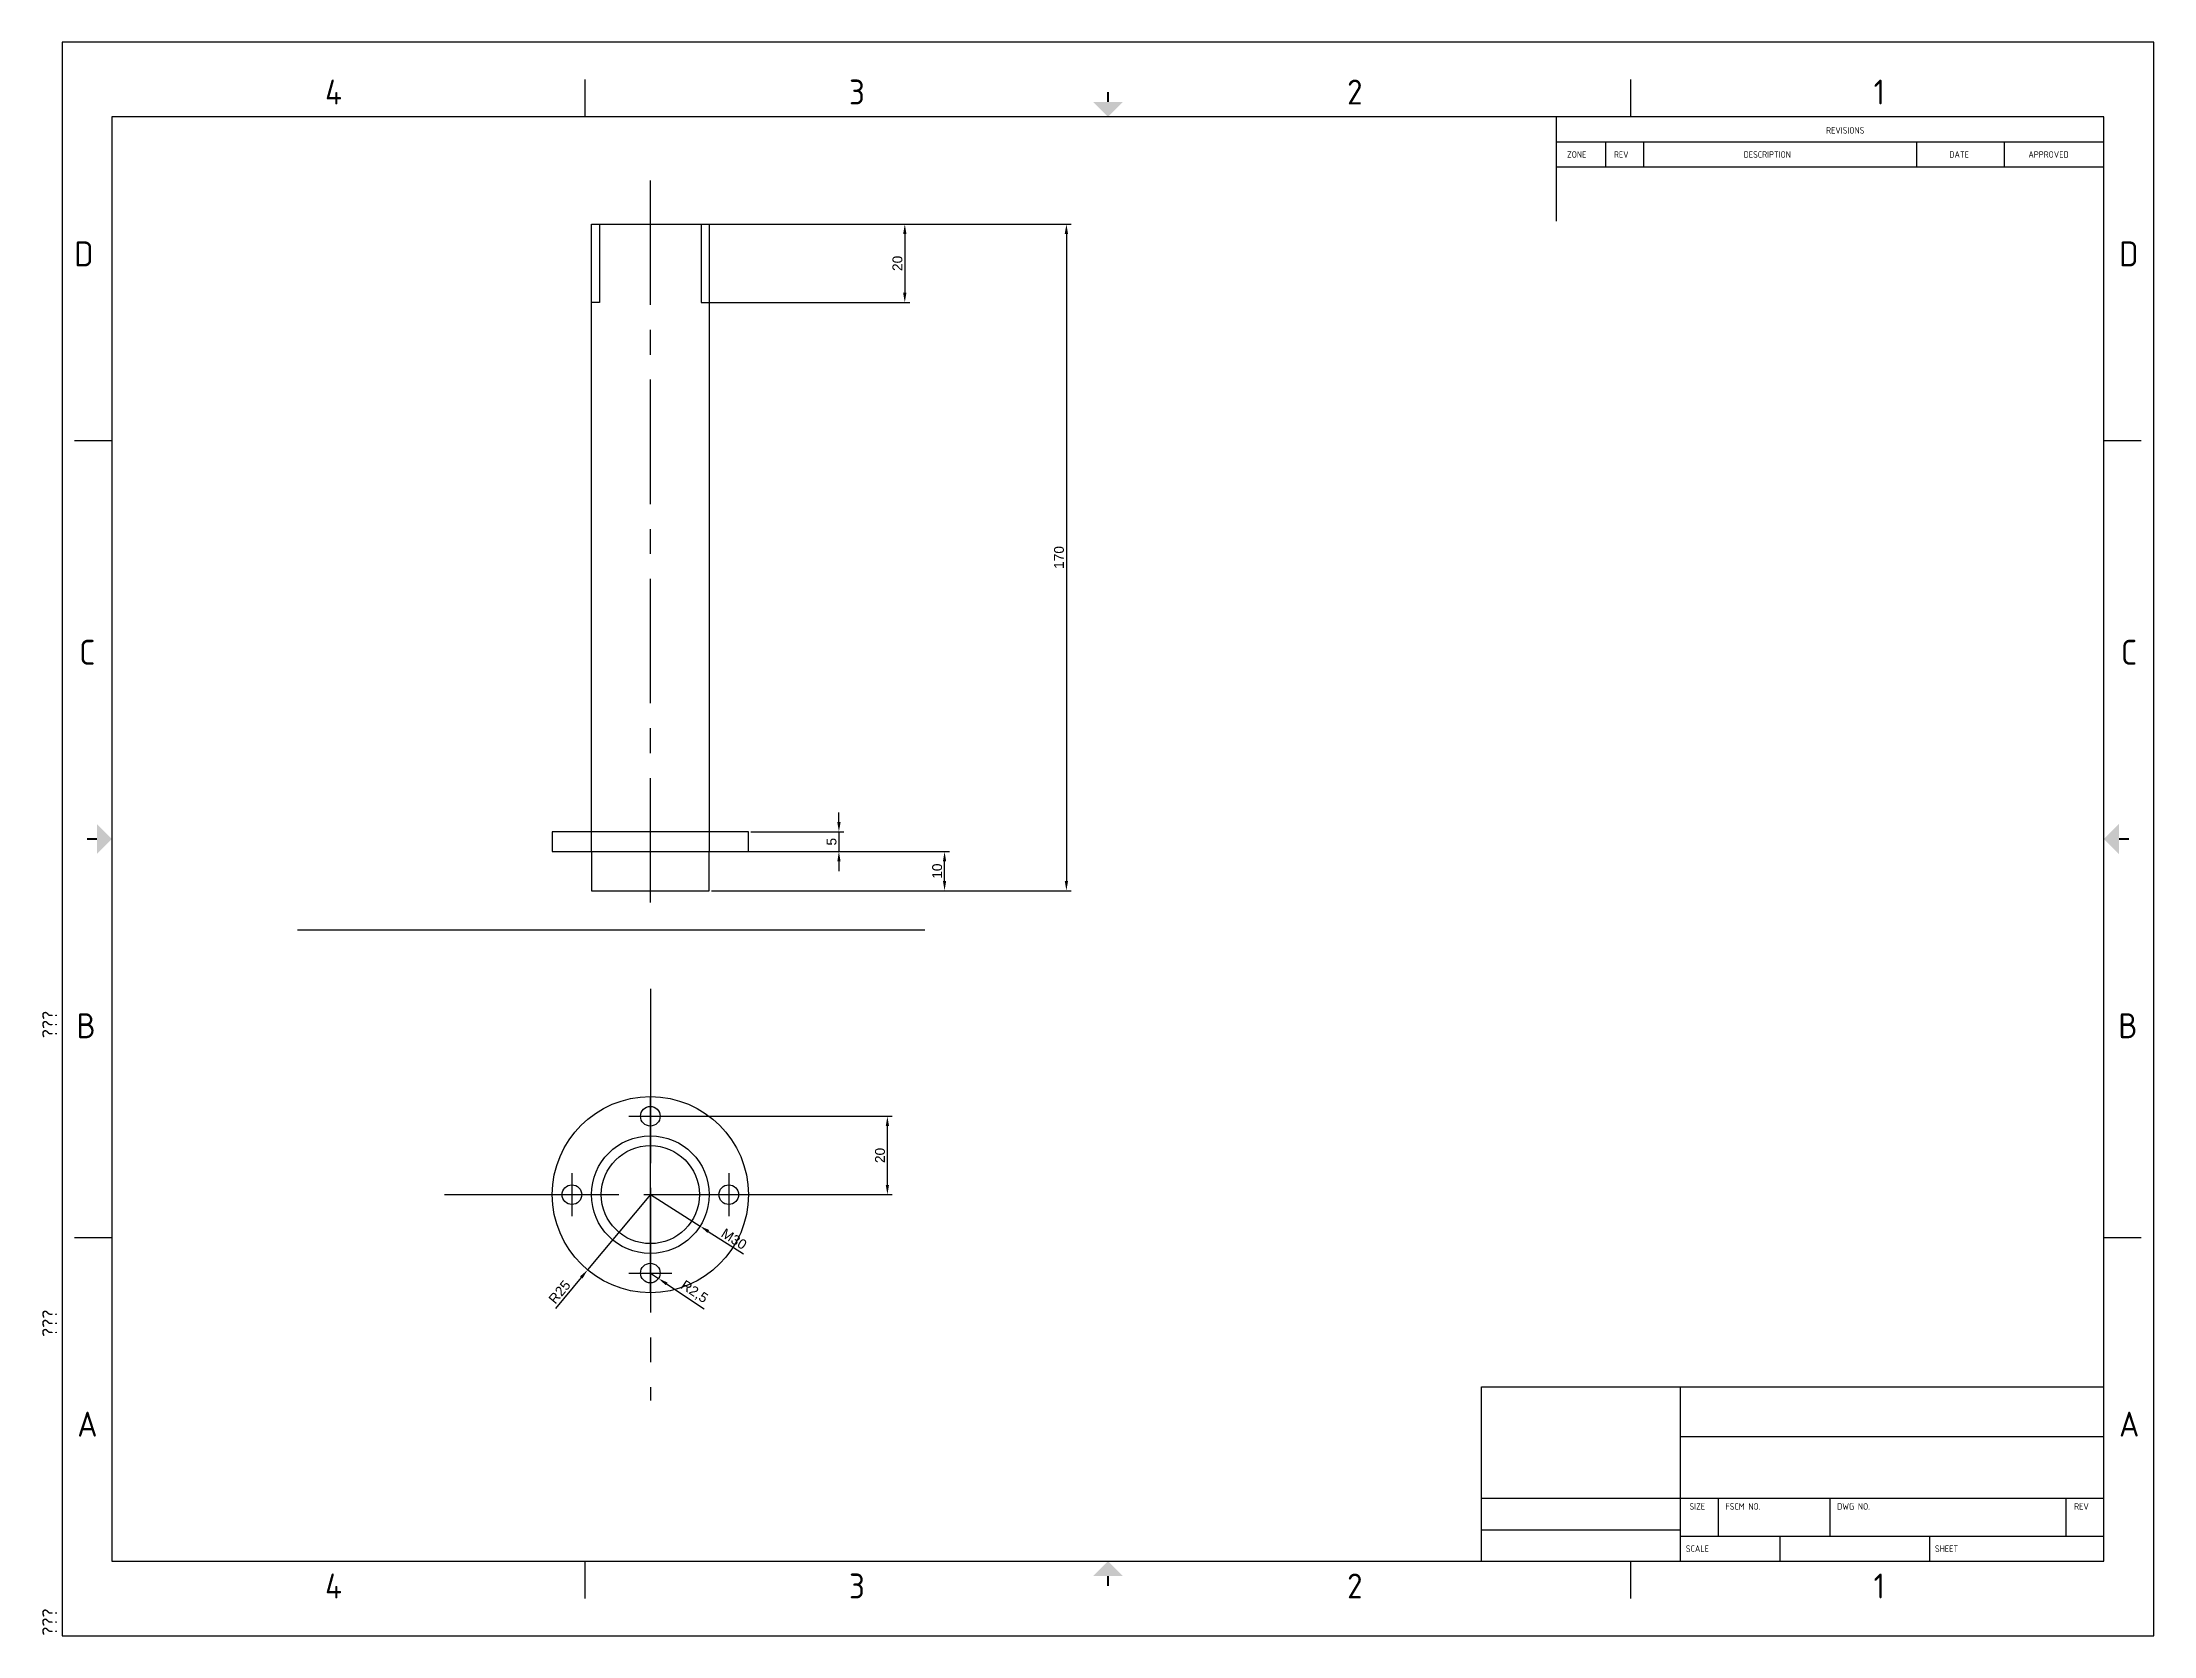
# Model space of a CAD drawing. Header units: millimetres. Extents: x -5 to 533, y 0 to 406.
import ezdxf
from ezdxf.enums import TextEntityAlignment as Align

# ---------------------------------------------------------------- set-up
doc = ezdxf.new("R2010")
doc.units = ezdxf.units.MM
doc.linetypes.add('CENTER', pattern=[50.8, 31.75, -6.35, 6.35, -6.35])
for name, color, linetype in [('ATTRIBUTE', 7, 'Continuous'), ('FRAME', 7, 'Continuous'), ('TITLE BLOCK', 7, 'Continuous')]:
    doc.layers.add(name, color=color, linetype=linetype)
doc.styles.add('ISO', font='ISO.SHX')
doc.styles.get("Standard").update_dxf_attribs({"font": 'arial.ttf'})
doc.dimstyles.new('ISO-25', dxfattribs={"dimtxt": 2.5, "dimasz": 2.5, "dimexe": 1.25, "dimexo": 0.625, "dimtad": 1, "dimtxsty": 'Standard', "dimcen": 2.5, "dimadec": 0, "dimazin": 0, "dimtfac": 1, "dimtmove": 0, "dimatfit": 3, "dimfxl": 1, "dimarcsym": 0})

# ---------------------------------------------------------------- blocks, each defined once
blk = doc.blocks.new('TITLE BLOCK')
at = {"layer": 'TITLE BLOCK'}
for p, q in [((15, 15.25), (15, 14.2027)), ((15, 15), (20.5, 15)), ((15.5, 14.75), (15.5, 15)), ((15.88, 14.75), (15.88, 15)), ((18.62, 14.75), (18.62, 15)), ((19.5, 14.75), (19.5, 15)), ((15, 14.75), (20.5, 14.75)), ((14.25, 2.5), (20.5, 2.5)), ((14.25, 0.75), (14.25, 2.5)), ((16.25, 0.75), (16.25, 2.5)), ((16.25, 2), (20.5, 2)), ((14.25, 1.38), (20.5, 1.38)), ((16.63, 1), (16.63, 1.38)), ((17.75, 1), (17.75, 1.38)), ((20.12, 1), (20.12, 1.38)), ((14.25, 1.065), (16.25, 1.065)), ((16.25, 1), (20.5, 1)), ((17.25, 0.75), (17.25, 1)), ((18.75, 0.75), (18.75, 1))]:
    blk.add_line(p, q, dxfattribs=at)
at = {"layer": 'ATTRIBUTE', "color": 0, "style": 'ISO', "flags": 8}
for tag, p in [('FILENAME', (-0.05, 6)), ('REVDATE', (-0.05, 3)), ('USER', (-0.05, 0))]:
    blk.add_attdef(tag, p, '', height=0.15, rotation=90, dxfattribs=at)
at = {"layer": 'TITLE BLOCK', "style": 'ISO'}
for s, p in [('REVISIONS', (17.7102, 15.0825)), ('ZONE', (15.1087, 14.8403)), ('REV', (15.5801, 14.8403)), ('DESCRIPTION', (16.882, 14.8403)), ('DATE', (18.9477, 14.8403)), ('APPROVED', (19.7414, 14.8403)), ('SIZE', (16.3379, 1.2659)), ('FSCM NO.', (16.6989, 1.2659)), ('DWG NO.', (17.821, 1.2659)), ('REV', (20.2005, 1.2659)), ('SCALE', (16.3023, 0.8425)), ('SHEET', (18.8028, 0.8425))]:
    blk.add_text(s, height=0.065, dxfattribs=at).set_placement(p)
blk = doc.blocks.new('ANSI_C')
at = {"layer": 'FRAME'}
for p, q in [((21, 16), (0, 16)), ((0, 16), (0, 0)), ((21, 0), (21, 16)), ((5.25, 15.25), (5.25, 15.625)), ((15.75, 15.25), (15.75, 15.625)), ((20.5, 15.25), (0.5, 15.25)), ((0.5, 15.25), (0.5, 0.75)), ((20.5, 0.75), (20.5, 15.25)), ((0.125, 12), (0.5, 12)), ((20.5, 12), (20.875, 12)), ((0.125, 4), (0.5, 4)), ((20.5, 4), (20.875, 4)), ((0.5, 0.75), (20.5, 0.75)), ((5.25, 0.375), (5.25, 0.75)), ((15.75, 0.375), (15.75, 0.75)), ((0, 0), (21, 0))]:
    blk.add_line(p, q, dxfattribs=at)
at = {"layer": 'FRAME', "const_width": 0.02}
for points in [[(10.5, 15.5), (10.5, 15.4)], [(0.25, 8), (0.35, 8)], [(20.75, 8), (20.65, 8)], [(10.5, 0.5), (10.5, 0.6)]]:
    blk.add_lwpolyline(points, dxfattribs=at)
at = {"layer": 'FRAME'}
for points in [[(10.35, 15.4), (10.65, 15.4), (10.5, 15.25)], [(0.35, 7.85), (0.35, 8.15), (0.5, 8)], [(20.65, 7.85), (20.65, 8.15), (20.5, 8)], [(10.35, 0.6), (10.65, 0.6), (10.5, 0.75)]]:
    blk.add_solid(points, dxfattribs=at)
at = {"linetype": 'Continuous'}
ref = blk.add_blockref('TITLE BLOCK', (0, 0), dxfattribs=at)
ref.add_attrib('USER', '???', (-0.05, 0), dxfattribs={"layer": 'ATTRIBUTE', "color": 0, "height": 0.15, "rotation": 90, "style": 'ISO'})
ref.add_attrib('REVDATE', '???', (-0.05, 3), dxfattribs={"layer": 'ATTRIBUTE', "color": 0, "height": 0.15, "rotation": 90, "style": 'ISO'})
ref.add_attrib('FILENAME', '???', (-0.05, 6), dxfattribs={"layer": 'ATTRIBUTE', "color": 0, "height": 0.15, "rotation": 90, "style": 'ISO'})
at = {"layer": 'FRAME', "style": 'ISO'}
for s, p in [('4', (2.7246, 15.5)), ('3', (7.9798, 15.5)), ('2', (12.9785, 15.5)), ('1', (18.2441, 15.5)), ('D', (0.2182, 13.875)), ('D', (20.7495, 13.875)), ('C', (0.2518, 9.875)), ('C', (20.7518, 9.875)), ('B', (0.2406, 6.125)), ('B', (20.7406, 6.125)), ('A', (0.2534, 2.125)), ('A', (20.7534, 2.125)), ('4', (2.7246, 0.5)), ('3', (7.9798, 0.5)), ('2', (12.9785, 0.5)), ('1', (18.2441, 0.5))]:
    blk.add_text(s, height=0.25, dxfattribs=at).set_placement(p, align=Align.MIDDLE_CENTER)
blk = doc.blocks.new('*D8')
at = {"color": 0, "linetype": 'Continuous', "lineweight": -2}
for p, q in [((163.62, 360), (216.14, 360)), ((214.89, 357.5), (214.89, 342.5)), ((163.62, 340), (216.14, 340))]:
    blk.add_line(p, q, dxfattribs=at)
at = {"color": 0}
for points in [[(215.31, 357.5), (214.47, 357.5), (214.89, 360)], [(214.47, 342.5), (215.31, 342.5), (214.89, 340)]]:
    blk.add_solid(points, dxfattribs=at)
at = {"layer": 'Defpoints', "color": 0}
for p in [(163, 360), (163, 340), (214.89, 340)]:
    blk.add_point(p, dxfattribs=at)
at = {"color": 0, "linetype": 'Continuous', "lineweight": -3, "insert": (213.02, 350), "char_height": 2.5, "attachment_point": 5, "rotation": 90}
blk.add_mtext('20', dxfattribs=at)
blk = doc.blocks.new('*D10')
at = {"color": 0, "linetype": 'Continuous', "lineweight": -2}
for p, q in [((150, 112.5), (162.67, 104.47)), ((164.78, 103.13), (173.78, 97.42))]:
    blk.add_line(p, q, dxfattribs=at)
at = {"color": 0}
blk.add_solid([(165, 103.48), (164.56, 102.78), (162.67, 104.47)], dxfattribs=at)
at = {"layer": 'Defpoints', "color": 0}
for p in [(150, 112.5), (162.67, 104.47)]:
    blk.add_point(p, dxfattribs=at)
at = {"color": 0, "linetype": 'Continuous', "lineweight": -3, "insert": (171.34, 101.19), "char_height": 2.5, "attachment_point": 5, "rotation": 327.6214}
blk.add_mtext('M30', dxfattribs=at)
blk = doc.blocks.new('*D11')
at = {"color": 0, "linetype": 'Continuous', "lineweight": -2}
for p, q in [((150, 112.5), (133.99, 93.3)), ((132.39, 91.38), (125.79, 83.47))]:
    blk.add_line(p, q, dxfattribs=at)
at = {"color": 0}
blk.add_solid([(132.71, 91.11), (132.07, 91.65), (133.99, 93.3)], dxfattribs=at)
at = {"layer": 'Defpoints', "color": 0}
for p in [(150, 112.5), (133.99, 93.3)]:
    blk.add_point(p, dxfattribs=at)
at = {"color": 0, "linetype": 'Continuous', "lineweight": -3, "insert": (126.85, 87.67), "char_height": 2.5, "attachment_point": 5, "rotation": 50.1753}
blk.add_mtext('R25', dxfattribs=at)
blk = doc.blocks.new('*D13')
at = {"color": 0, "linetype": 'Continuous', "lineweight": -2}
for p, q in [((165.62, 200), (226.28, 200)), ((225.03, 192.5), (225.03, 197.5)), ((165.62, 190), (226.28, 190))]:
    blk.add_line(p, q, dxfattribs=at)
at = {"color": 0}
for points in [[(225.44, 197.5), (224.61, 197.5), (225.03, 200)], [(224.61, 192.5), (225.44, 192.5), (225.03, 190)]]:
    blk.add_solid(points, dxfattribs=at)
at = {"layer": 'Defpoints', "color": 0}
for p in [(165, 200), (225.03, 200), (165, 190)]:
    blk.add_point(p, dxfattribs=at)
at = {"color": 0, "linetype": 'Continuous', "lineweight": -3, "insert": (223.15, 195), "char_height": 2.5, "attachment_point": 5, "rotation": 90}
blk.add_mtext('10', dxfattribs=at)
blk = doc.blocks.new('*D14')
at = {"color": 0, "linetype": 'Continuous', "lineweight": -2}
for p, q in [((165.62, 360), (257.35, 360)), ((256.1, 357.5), (256.1, 192.5)), ((165.62, 190), (257.35, 190))]:
    blk.add_line(p, q, dxfattribs=at)
at = {"color": 0}
for points in [[(256.52, 357.5), (255.68, 357.5), (256.1, 360)], [(255.68, 192.5), (256.52, 192.5), (256.1, 190)]]:
    blk.add_solid(points, dxfattribs=at)
at = {"layer": 'Defpoints', "color": 0}
for p in [(165, 360), (165, 190), (256.1, 190)]:
    blk.add_point(p, dxfattribs=at)
at = {"color": 0, "linetype": 'Continuous', "lineweight": -3, "insert": (254.22, 275), "char_height": 2.5, "attachment_point": 5, "rotation": 90}
blk.add_mtext('170', dxfattribs=at)
blk = doc.blocks.new('*D16')
at = {"color": 0, "linetype": 'Continuous', "lineweight": -2}
for p, q in [((150.62, 132.5), (211.7, 132.5)), ((210.45, 115), (210.45, 130)), ((150.62, 112.5), (211.7, 112.5))]:
    blk.add_line(p, q, dxfattribs=at)
at = {"color": 0}
for points in [[(210.87, 130), (210.04, 130), (210.45, 132.5)], [(210.04, 115), (210.87, 115), (210.45, 112.5)]]:
    blk.add_solid(points, dxfattribs=at)
at = {"layer": 'Defpoints', "color": 0}
for p in [(150, 132.5), (210.45, 132.5), (150, 112.5)]:
    blk.add_point(p, dxfattribs=at)
at = {"color": 0, "linetype": 'Continuous', "lineweight": -3, "insert": (208.58, 122.5), "char_height": 2.5, "attachment_point": 5, "rotation": 90}
blk.add_mtext('20', dxfattribs=at)
blk = doc.blocks.new('*D17')
at = {"color": 0, "linetype": 'Continuous', "lineweight": -2}
for p, q in [((150, 92.5), (152.08, 91.12)), ((154.16, 89.73), (163.73, 83.38))]:
    blk.add_line(p, q, dxfattribs=at)
at = {"color": 0}
blk.add_solid([(154.4, 90.08), (153.93, 89.39), (152.08, 91.12)], dxfattribs=at)
at = {"layer": 'Defpoints', "color": 0}
for p in [(150, 92.5), (152.08, 91.12)]:
    blk.add_point(p, dxfattribs=at)
at = {"color": 0, "linetype": 'Continuous', "lineweight": -3, "insert": (161.16, 87.62), "char_height": 2.5, "attachment_point": 5, "rotation": 326.4036}
blk.add_mtext('R2,5', dxfattribs=at)
blk = doc.blocks.new('*D18')
at = {"color": 0, "linetype": 'Continuous', "lineweight": -2}
for p, q in [((175.62, 205), (199.34, 205)), ((198.09, 207.5), (198.09, 210)), ((198.09, 205), (198.09, 200)), ((175.62, 200), (199.34, 200)), ((198.09, 197.5), (198.09, 195))]:
    blk.add_line(p, q, dxfattribs=at)
at = {"color": 0}
for points in [[(197.68, 207.5), (198.51, 207.5), (198.09, 205)], [(198.51, 197.5), (197.68, 197.5), (198.09, 200)]]:
    blk.add_solid(points, dxfattribs=at)
at = {"layer": 'Defpoints', "color": 0}
for p in [(175, 205), (175, 200), (198.09, 200)]:
    blk.add_point(p, dxfattribs=at)
at = {"color": 0, "linetype": 'Continuous', "lineweight": -3, "insert": (196.22, 202.5), "char_height": 2.5, "attachment_point": 5, "rotation": 90}
blk.add_mtext('5', dxfattribs=at)

msp = doc.modelspace()

# ---------------------------------------------------------------- linework, layer by layer
at = {"linetype": 'CENTER', "lineweight": -3}
for p, q in [((150, 187), (150, 375)), ((150, 165), (150, 60)), ((150, 138), (150, 127)), ((144.5, 132.5), (155.5, 132.5)), ((130, 118), (130, 107)), ((170, 118), (170, 107)), ((97.5, 112.5), (202.5, 112.5)), ((124.5, 112.5), (135.5, 112.5)), ((164.5, 112.5), (175.5, 112.5)), ((150, 98), (150, 87)), ((144.5, 92.5), (155.5, 92.5))]:
    msp.add_line(p, q, dxfattribs=at)
at = {"linetype": 'Continuous', "lineweight": -3}
for p, q in [((135, 200), (135, 360)), ((135, 360), (165, 360)), ((137, 360), (137, 340)), ((163, 360), (163, 340)), ((165, 360), (165, 200)), ((137, 340), (135, 340)), ((163, 340), (165, 340)), ((135, 200), (135, 190)), ((165, 190), (165, 200)), ((135, 190), (165, 190)), ((150, 87.5), (150, 137.5))]:
    msp.add_line(p, q, dxfattribs=at)
for p, q in [((175, 205), (125, 205)), ((125, 205), (125, 200)), ((175, 200), (175, 205)), ((125, 200), (175, 200)), ((60, 180), (220, 180))]:
    msp.add_line(p, q)
for centre, radius in [((150, 112.5), 25), ((150, 132.5), 2.5), ((150, 112.5), 15), ((150, 112.5), 12.5), ((130, 112.5), 2.5), ((170, 112.5), 2.5), ((150, 92.5), 2.5)]:
    msp.add_circle(centre, radius, dxfattribs=at)

# ---------------------------------------------------------------- block references
at = {"xscale": 25.4, "yscale": 25.4, "zscale": 25.4}
msp.add_blockref('ANSI_C', (0, 0), dxfattribs=at)

# ---------------------------------------------------------------- dimensions: what is measured, and where the dimension line sits
at = {"linetype": 'Continuous', "lineweight": -3}
for base, p1, p2, picture, middle in [((214.891, 340), (163, 360), (163, 340), '*D8', (213.016, 350)), ((225.027, 200), (165, 190), (165, 200), '*D13', (223.152, 195))]:
    dim = msp.add_linear_dim(base=base, p1=p1, p2=p2, angle=90, dimstyle='ISO-25', dxfattribs=at)
    dim.commit()
    dim.dimension.update_dxf_attribs({"geometry": picture, "text_midpoint": middle})
for p1, p2, distance, picture, middle in [((165, 360), (165, 190), 91.1, '*D14', (254.225, 275)), ((175, 205), (175, 200), 23.093, '*D18', (196.218, 202.5)), ((150, 112.5), (150, 132.5), -60.452, '*D16', (208.577, 122.5))]:
    dim = msp.add_aligned_dim(p1=p1, p2=p2, distance=distance, dimstyle='ISO-25', dxfattribs=at)
    dim.commit()
    dim.dimension.update_dxf_attribs({"geometry": picture, "text_midpoint": middle})
for center, mpoint, picture, middle in [((150, 112.5), (133.989, 93.3), '*D11', (128.29, 86.465)), ((150, 92.5), (152.082, 91.117), '*D17', (159.991, 85.863))]:
    dim = msp.add_radius_dim(center=center, mpoint=mpoint, dimstyle='ISO-25', dxfattribs=at)
    dim.commit()
    dim.dimension.update_dxf_attribs({"geometry": picture, "text_midpoint": middle, "dimtype": 164})
dim = msp.add_radius_dim(center=(150, 112.5), mpoint=(162.668, 104.467), text='M30', dimstyle='ISO-25', dxfattribs=at)
dim.commit()
dim.dimension.update_dxf_attribs({"geometry": '*D10', "text_midpoint": (170.334, 99.606), "dimtype": 164})

doc.saveas('drawing.dxf')
